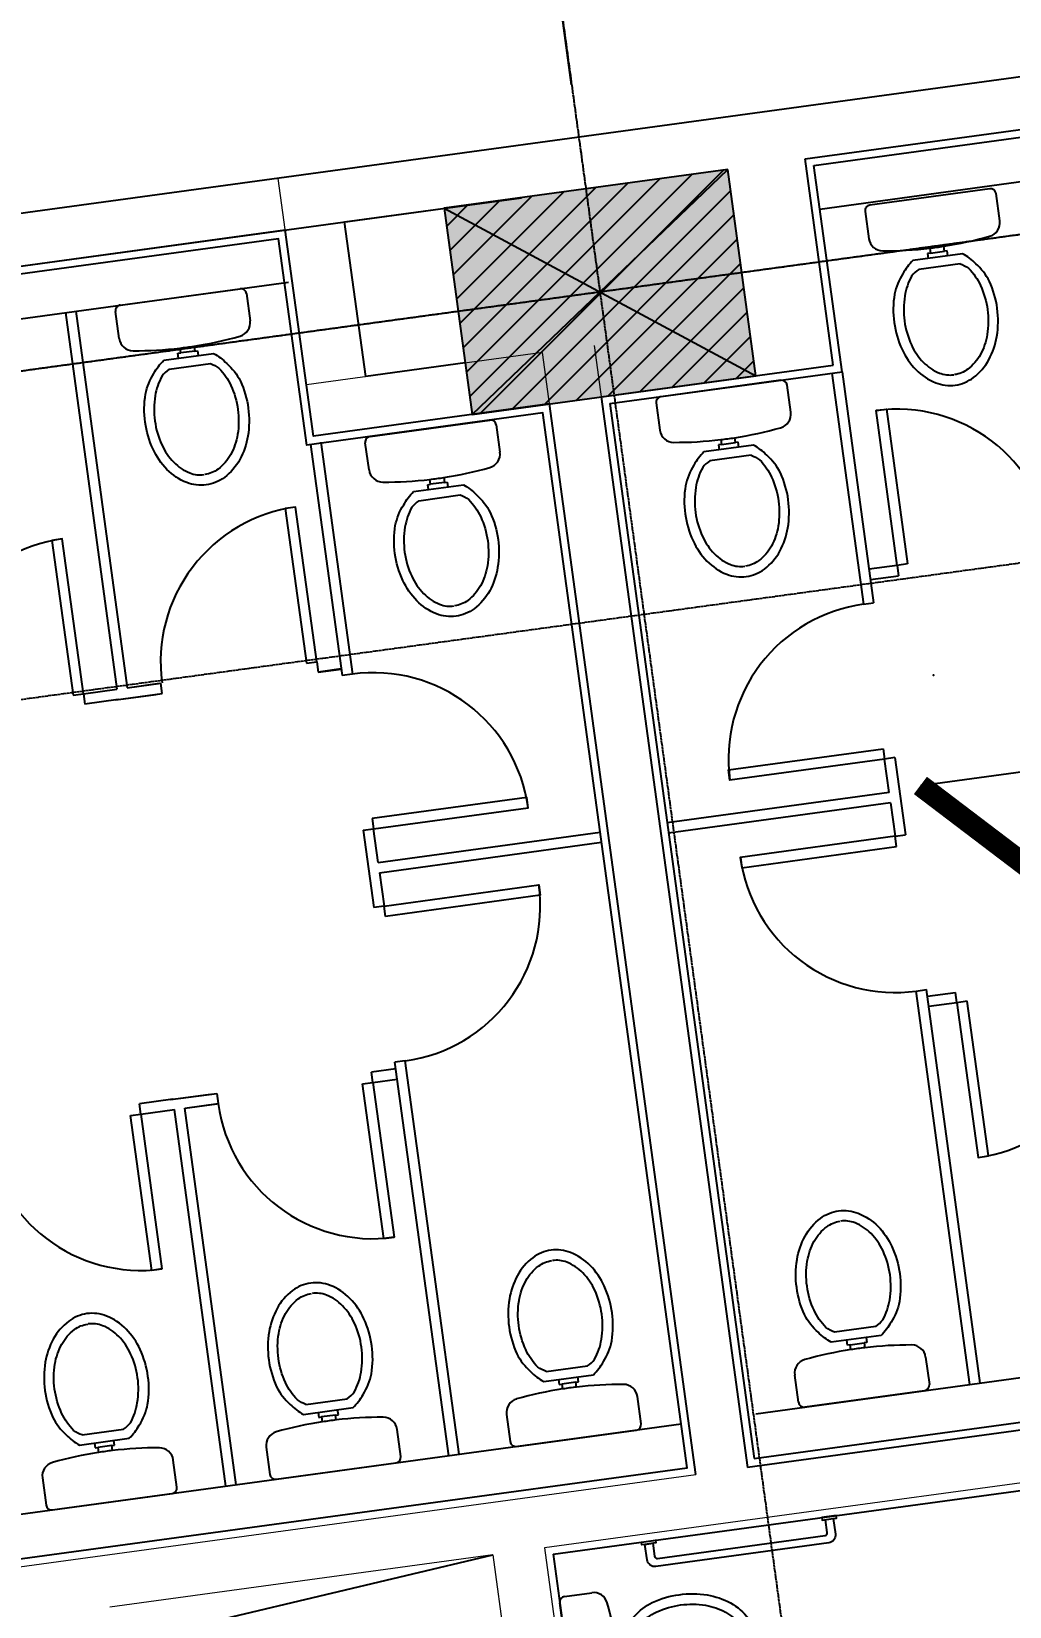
# Model space of a CAD drawing. Header units: millimetres. Extents: x -174040 to 151923, y -227569 to 142020.
# Drawn here: x -86183 to -82425, y 124045 to 130095 of the extents above; entities that cross this region are included whole.
import ezdxf
from ezdxf.enums import TextEntityAlignment as Align

# ---------------------------------------------------------------- set-up
doc = ezdxf.new("R2010")
doc.units = ezdxf.units.MM
doc.header["$LTSCALE"] = 5
doc.linetypes.add('E-RG-1F$0$$0$DOTE', pattern=[2.42, 2, -0.2, 0.02, -0.2])
for name, color, linetype in [('A—墙体', 7, 'Continuous'), ('A—设备管丼、主管符号', 50, 'Continuous'), ('A—轴线、尺寸', 1, 'Continuous'), ('A—门窗', 135, 'Continuous'), ('E-COLS-F3$0$0S-COLS-HATCH', 8, 'Continuous'), ('E-COLS-F3$0$0S-COLS-HATCH-I', 8, 'Continuous'), ('E-COLS-F3$0$0S-COLS-LINE', 4, 'Continuous'), ('I—平面—卫生间隔断（不到顶）', 48, 'Continuous'), ('I—平面—标高', 40, 'Continuous'), ('I—平面—洁具2', 44, 'Continuous'), ('I—平面—装饰面层线', 192, 'Continuous'), ('轴线100', 1, 'Continuous')]:
    doc.layers.add(name, color=color, linetype=linetype)
doc.layers.add('E2-RW-12345F$0$A-WALL', color=7, linetype='Continuous', lineweight=5)
doc.layers.add('XRE0$0$A-WALL', color=7, linetype='Continuous', lineweight=5)
doc.styles.add('ARIAL', font='arial.ttf')
doc.styles.add('E-RT-1F$0$XD2008', font='xd-hzs.shx', dxfattribs={"width": 0.7, "bigfont": 'xd-hztxt.shx'})
doc.styles.add('幼圆', font='SIMYOU.TTF', dxfattribs={"width": 0.7})
doc.dimstyles.new('200', dxfattribs={"dimscale": 200, "dimtxt": 2.5, "dimasz": 2, "dimexe": 1, "dimexo": 1, "dimgap": 0.8, "dimtad": 1, "dimdec": 0, "dimdsep": 46, "dimtxsty": 'ARIAL', "dimblk1": 'ARCHTICK', "dimblk2": 'ARCHTICK', "dimsah": 1, "dimcen": -0.9, "dimdle": 1, "dimclrd": 256, "dimclre": 256, "dimclrt": 40, "dimaunit": 1, "dimadec": 0, "dimazin": 0, "dimtfac": 0.35, "dimtdec": 0, "dimtix": 1, "dimtmove": 2, "dimatfit": 3, "dimldrblk": 'ARCHTICK', "dimfxl": 0, "dimtvp": 0.8, "dimtolj": 1, "dimtzin": 0, "dimarcsym": 0})
doc.dimstyles.new('副本 100', dxfattribs={"dimscale": 100, "dimtxt": 2.5, "dimasz": 2, "dimexe": 1, "dimexo": 1, "dimgap": 0.8, "dimtad": 1, "dimdec": 0, "dimdsep": 46, "dimtxsty": 'ARIAL', "dimblk1": 'ARCHTICK', "dimblk2": 'ARCHTICK', "dimsah": 1, "dimcen": -0.9, "dimdle": 1, "dimclrd": 256, "dimclre": 256, "dimclrt": 40, "dimaunit": 1, "dimadec": 0, "dimazin": 0, "dimtfac": 0.35, "dimtdec": 0, "dimtix": 1, "dimtmove": 2, "dimatfit": 3, "dimldrblk": 'ARCHTICK', "dimfxl": 0, "dimtvp": 0.8, "dimtolj": 1, "dimtzin": 0, "dimarcsym": 0})

# ---------------------------------------------------------------- blocks, each defined once
blk = doc.blocks.new('_ArchTick')
at = {"color": 0, "linetype": 'ByBlock', "const_width": 0.15}
blk.add_lwpolyline([(-0.5, -0.5), (0.5, 0.5)], dxfattribs=at)
blk = doc.blocks.new('*D214')
at = {"layer": 'A—轴线、尺寸', "linetype": 'ByBlock', "lineweight": -2}
for p, q in [((-70561.5, 134160.8), (-71063.2, 137831.3)), ((-164368.2, 124875.9), (-70837.9, 137660.2)), ((-163358.2, 118963.3), (-164197.2, 125101.1))]:
    blk.add_line(p, q, dxfattribs=at)
at = {"layer": 'Defpoints', "color": 0, "linetype": 'ByBlock'}
for p in [(-71036.1, 137633.2), (-70534.4, 133962.6), (-163331.1, 118765.2)]:
    blk.add_point(p, dxfattribs=at)
at = {"layer": 'A—轴线、尺寸', "linetype": 'ByBlock', "lineweight": -2, "xscale": 400, "yscale": 400, "zscale": 400}
for p, rotation in [((-71036.1, 137633.2), 7.783339573380966), ((-164170.1, 124903), 187.783339573381)]:
    blk.add_blockref('_ArchTick', p, dxfattribs=dict(at, rotation=rotation))
at = {"layer": 'A—轴线、尺寸', "color": 40, "linetype": 'ByBlock', "insert": (-117659.3, 131679.5), "char_height": 500, "attachment_point": 5, "rotation": 7.78334, "style": 'ARIAL'}
blk.add_mtext('\\A1;94000', dxfattribs=at)
blk = doc.blocks.new('*D227')
at = {"layer": 'A—轴线、尺寸', "linetype": 'ByBlock', "lineweight": -2}
for p, q in [((-84121.6, 129990.3), (-84798.8, 134944.5)), ((-91905.3, 133771.3), (-84573.5, 134773.5)), ((-91057.1, 129042.3), (-91734.3, 133996.5))]:
    blk.add_line(p, q, dxfattribs=at)
at = {"layer": 'Defpoints', "color": 0, "linetype": 'ByBlock'}
for p in [(-84771.7, 134746.4), (-84094.5, 129792.1), (-91030, 128844.1)]:
    blk.add_point(p, dxfattribs=at)
at = {"layer": 'A—轴线、尺寸', "linetype": 'ByBlock', "lineweight": -2, "xscale": 400, "yscale": 400, "zscale": 400}
for p, rotation in [((-84771.7, 134746.4), 7.783339573380966), ((-91707.2, 133798.4), 187.783339573381)]:
    blk.add_blockref('_ArchTick', p, dxfattribs=dict(at, rotation=rotation))
at = {"layer": 'A—轴线、尺寸', "color": 40, "linetype": 'ByBlock', "insert": (-88295.7, 134683.8), "char_height": 500, "attachment_point": 5, "rotation": 7.78334, "style": 'ARIAL'}
blk.add_mtext('\\A1;7000', dxfattribs=at)
blk = doc.blocks.new('*D228')
at = {"layer": 'A—轴线、尺寸', "linetype": 'ByBlock', "lineweight": -2}
for p, q in [((-77186.1, 130938.2), (-77863.3, 135892.5)), ((-84969.8, 134719.3), (-77638, 135721.5)), ((-84121.6, 129990.3), (-84798.8, 134944.5))]:
    blk.add_line(p, q, dxfattribs=at)
at = {"layer": 'Defpoints', "color": 0, "linetype": 'ByBlock'}
for p in [(-77836.2, 135694.4), (-77159, 130740.1), (-84094.5, 129792.1)]:
    blk.add_point(p, dxfattribs=at)
at = {"layer": 'A—轴线、尺寸', "linetype": 'ByBlock', "lineweight": -2, "xscale": 400, "yscale": 400, "zscale": 400}
for p, rotation in [((-77836.2, 135694.4), 7.783339573380966), ((-84771.7, 134746.4), 187.783339573381)]:
    blk.add_blockref('_ArchTick', p, dxfattribs=dict(at, rotation=rotation))
at = {"layer": 'A—轴线、尺寸', "color": 40, "linetype": 'ByBlock', "insert": (-81360.2, 135631.8), "char_height": 500, "attachment_point": 5, "rotation": 7.78334, "style": 'ARIAL'}
blk.add_mtext('\\A1;7000', dxfattribs=at)
blk = doc.blocks.new('XRE3')
at = {"layer": 'E-COLS-F3$0$0S-COLS-HATCH'}
blk.add_hatch(color=18, dxfattribs=at).paths.add_polyline_path([(11760270.4, -6079653.6), (11759180.5, -6079802.6), (11759288.8, -6080595.2), (11760378.7, -6080446.3)])
at = {"layer": 'E-COLS-F3$0$0S-COLS-HATCH-I'}
h = blk.add_hatch(dxfattribs=at)
h.set_pattern_fill('ANSI31', color=256, scale=600, style=0)
h.set_pattern_definition([(45, (0, 0), (-53.0330086, 53.0330086), [])])
h.paths.add_polyline_path([(11760270.4, -6079653.6), (11759180.5, -6079802.6), (11759288.8, -6080595.2), (11760378.7, -6080446.3)])
at = {"layer": 'Defpoints'}
for p, q in [((11759288.8, -6080595.2), (11760270.4, -6079653.6)), ((11759180.5, -6079802.6), (11760378.7, -6080446.3))]:
    blk.add_line(p, q, dxfattribs=at)
at = {"layer": 'E-COLS-F3$0$0S-COLS-LINE', "color": 255}
blk.add_lwpolyline([(11760270.4, -6079653.6), (11759180.5, -6079802.6), (11759288.8, -6080595.2), (11760378.7, -6080446.3)], close=True, dxfattribs=at)
blk = doc.blocks.new('E-RT-1F$0$ECADI-TAG-HGHT（国标）')
at = {"color": 1}
blk.add_line((-2.121, 2.121), (11.768, 2.121), dxfattribs=at)
at = {"color": 1, "const_width": 0.5}
blk.add_lwpolyline([(-2.121, 2.121), (0, 0), (2.121, 2.121)], dxfattribs=at)
at = {"color": 1}
blk.add_point((-1.481, 4.6), dxfattribs=at)
at = {"style": 'E-RT-1F$0$XD2008', "width": 0.7}
blk.add_attdef('FL', text='', height=3, dxfattribs=at).set_placement((-2.689, 2.967), align=Align.RIGHT)
for tag, p in [('F.F.L.', (2.284, 2.967)), ('T.O.S.', (2.284, -1.104))]:
    blk.add_attdef(tag, p, '', height=3, dxfattribs=at)
blk = doc.blocks.new('matong')
at = {"layer": 'I—平面—洁具2'}
for p, q in [((-0.43, 0), (0.43, 0)), ((-0.47, -0.235), (-0.47, -0.04)), ((0.47, -0.04), (0.47, -0.235)), ((-0.176, -0.431), (0.181, -0.431)), ((-0.07, -0.396), (-0.05, -0.396)), ((-0.07, -0.431), (-0.07, -0.396)), ((-0.05, -0.396), (-0.05, -0.361)), ((0.05, -0.396), (-0.05, -0.396)), ((0.05, -0.361), (0.05, -0.396)), ((0.05, -0.396), (0.07, -0.396)), ((0.07, -0.396), (0.07, -0.431)), ((-0.148, -0.5), (0.148, -0.5))]:
    blk.add_line(p, q, dxfattribs=at)
for points in [[(0.002, -1.35, -0.128381), (-0.133, -1.315, -0.106268), (-0.259, -1.203, -0.085065), (-0.338, -1.047, -0.074422), (-0.368, -0.849, -0.074422), (-0.338, -0.652, -0.093985), (-0.259, -0.514, -0.073872), (-0.176, -0.431, -0.130921)], [(0.181, -0.431, -0.073872), (0.264, -0.514, -0.093985), (0.343, -0.652, -0.074422), (0.372, -0.849, -0.074422), (0.343, -1.047, -0.085065), (0.264, -1.203, -0.106268), (0.138, -1.315, -0.128381), (0.002, -1.35, -0.130921)], [(-0.148, -0.5, 0.073654), (-0.204, -0.54, 0.085065), (-0.272, -0.674, 0.074422), (-0.298, -0.849, 0.074422), (-0.272, -1.025, 0.085065), (-0.204, -1.159, 0.106268), (-0.101, -1.25, 0.128381), (-0.002, -1.276, 0.131396)], [(0.148, -0.5, -0.073654), (0.204, -0.54, -0.085065), (0.272, -0.674, -0.074422), (0.298, -0.849, -0.074422), (0.272, -1.025, -0.085065), (0.204, -1.159, -0.106268), (0.101, -1.25, -0.128381), (0.002, -1.276, -0.131396)]]:
    blk.add_lwpolyline(points, format="xyb", dxfattribs=at)
for centre, radius, start, end in [((-0.43, -0.04), 0.04, 90, 180), ((0.43, -0.04), 0.04, 0, 90), ((-0.37, -0.235), 0.1, 180, 262.0681), ((0, 2.42), 2.781, 262.0681, 268.9699), ((0, 2.42), 2.781, 271.0301, 277.9319), ((0.37, -0.235), 0.1, 277.9319, 0), ((0, 2.42), 2.781, 268.9699, 271.0301)]:
    blk.add_arc(centre, radius, start, end, dxfattribs=at)
blk = doc.blocks.new('*D497')
at = {"layer": 'Defpoints', "color": 0, "linetype": 'ByBlock'}
for p in [(-205288.9, 135266.5), (-204611.8, 130312.3), (-211547.3, 129364.3)]:
    blk.add_point(p, dxfattribs=at)
at = {"layer": '轴线100', "linetype": 'ByBlock', "lineweight": -2}
for p, q in [((-204625.3, 130411.3), (-205302.5, 135365.6)), ((-212323.5, 134305), (-205189.9, 135280.1)), ((-211560.8, 129463.4), (-212238, 134417.6))]:
    blk.add_line(p, q, dxfattribs=at)
at = {"layer": '轴线100', "linetype": 'ByBlock', "lineweight": -2, "xscale": 200, "yscale": 200, "zscale": 200}
for p, rotation in [((-205288.9, 135266.5), 7.783339565832659), ((-212224.5, 134318.6), 187.7833395658326)]:
    blk.add_blockref('_ArchTick', p, dxfattribs=dict(at, rotation=rotation))
at = {"layer": '轴线100', "color": 40, "linetype": 'ByBlock', "insert": (-208788.3, 135023.6), "char_height": 300, "attachment_point": 5, "rotation": 7.78334, "style": 'ARIAL'}
blk.add_mtext('\\A1;7000', dxfattribs=at)
blk = doc.blocks.new('*D498')
at = {"layer": 'Defpoints', "color": 0, "linetype": 'ByBlock'}
for p in [(-198353.4, 136214.5), (-197676.3, 131260.3), (-204611.8, 130312.3)]:
    blk.add_point(p, dxfattribs=at)
at = {"layer": '轴线100', "linetype": 'ByBlock', "lineweight": -2}
for p, q in [((-197689.8, 131359.3), (-198367, 136313.6)), ((-205388, 135253), (-198254.4, 136228.1)), ((-204625.3, 130411.3), (-205302.5, 135365.6))]:
    blk.add_line(p, q, dxfattribs=at)
at = {"layer": '轴线100', "linetype": 'ByBlock', "lineweight": -2, "xscale": 200, "yscale": 200, "zscale": 200}
for p, rotation in [((-198353.4, 136214.5), 7.783339565832659), ((-205288.9, 135266.5), 187.7833395658326)]:
    blk.add_blockref('_ArchTick', p, dxfattribs=dict(at, rotation=rotation))
at = {"layer": '轴线100', "color": 40, "linetype": 'ByBlock', "insert": (-201852.8, 135971.6), "char_height": 300, "attachment_point": 5, "rotation": 7.78334, "style": 'ARIAL'}
blk.add_mtext('\\A1;7000', dxfattribs=at)
blk = doc.blocks.new('A$C1C9D1350')
at = {"layer": '轴线100', "linetype": 'E-RG-1F$0$$0$DOTE'}
for p, q in [((-205600, 137541.5), (-201106.9, 104670.4)), ((-187649.8, 131919.8), (-292566.8, 117579.1)), ((-187480.5, 130681.3), (-255719.5, 121354))]:
    blk.add_line(p, q, dxfattribs=at)
at = {"layer": '轴线100', "linetype": 'ByBlock'}
for base, p1, p2, picture, middle in [((-198353.4, 136214.5), (-204611.8, 130312.3), (-197676.3, 131260.3), '*D498', (-201852.8, 135971.6)), ((-205288.9, 135266.5), (-211547.3, 129364.3), (-204611.8, 130312.3), '*D497', (-208788.3, 135023.6))]:
    dim = blk.add_linear_dim(base=base, p1=p1, p2=p2, angle=7.78334, dimstyle='副本 100', override={"dimtxt": 3}, dxfattribs=at)
    dim.commit()
    dim.dimension.update_dxf_attribs({"geometry": picture, "text_midpoint": middle})

msp = doc.modelspace()

# ---------------------------------------------------------------- linework, layer by layer
msp.add_line((-83300.6, 128786), (-83102.4, 128813.1))
msp.add_line((-83300.6, 128786), (-83102.4, 128813.1))
at = {"layer": 'A—墙体'}
for p, q in [((-81949.8, 129979.9), (-89231.3, 128984.5)), ((-81999.4, 129973.1), (-89231.3, 128984.5)), ((-81999.4, 129973.1), (-89231.3, 128984.5)), ((-83210.8, 129605.6), (-81972.3, 129774.9)), ((-83210.8, 129605.6), (-81972.3, 129774.9)), ((-83102.4, 128813.1), (-83210.8, 129605.6)), ((-83102.4, 128813.1), (-83210.8, 129605.6)), ((-89204.2, 128786.4), (-84498.8, 129429.6)), ((-84980.2, 129363.8), (-84300.6, 129456.6)), ((-84980.2, 129363.8), (-84300.6, 129456.6)), ((-84300.6, 129456.6), (-84300.7, 129456.7)), ((-84300.6, 129456.6), (-84300.7, 129456.7)), ((-87853.5, 128971), (-85208.1, 129332.6)), ((-87853.5, 128971), (-85208.1, 129332.6)), ((-83994.6, 128691.1), (-83300.6, 128786)), ((-83994.6, 128691.1), (-83300.6, 128786)), ((-83994.6, 128691.1), (-83432.5, 124578.9)), ((-83994.6, 128691.1), (-83432.5, 124578.9)), ((-83432.6, 124579.4), (-79880.1, 125064.9)), ((-83432.6, 124579.4), (-79880.1, 125064.9))]:
    msp.add_line(p, q, dxfattribs=at)
for points in [[(-84516.6, 128821.6), (-84898.9, 128769.4), (-84980.2, 129363.8)], [(-84516.6, 128821.6), (-84898.9, 128769.4), (-84980.2, 129363.8)], [(-83630.6, 124551.8), (-84192.7, 128664.1), (-85099.7, 128540.1), (-85208.1, 129332.6)], [(-83630.6, 124551.8), (-84192.7, 128664.1), (-85099.7, 128540.1), (-85208.1, 129332.6)]]:
    msp.add_lwpolyline(points, dxfattribs=at)
at = {"layer": 'A—设备管丼、主管符号'}
msp.add_line((-85747.7, 123926.2, 0), (-84410.7, 124243.7, 0), dxfattribs=at)
at = {"layer": 'A—轴线、尺寸', "linetype": 'E-RG-1F$0$$0$DOTE'}
for p, q in [((-85082.6, 137021.4), (-83999.1, 129094.3)), ((-55727.7, 132958.6), (-129079.9, 122932.3))]:
    msp.add_line(p, q, dxfattribs=at)
at = {"layer": 'E2-RW-12345F$0$A-WALL', "lineweight": 13}
for p, q in [((-81999.4, 129973.1), (-89231.3, 128984.5)), ((-83210.8, 129605.6), (-81972.3, 129774.9)), ((-83102.4, 128813.1), (-83210.8, 129605.6)), ((-84980.2, 129363.8), (-84597.9, 129416, 0)), ((-84300.6, 129456.6), (-84300.7, 129456.7)), ((-87853.5, 128971), (-85208.1, 129332.6)), ((-84021.6, 128889.1, 0), (-83459.5, 124776.9, 0)), ((-83994.6, 128691.1), (-83102.4, 128813.1)), ((-83994.6, 128691.1), (-83432.5, 124578.9)), ((-83432.6, 124579.4), (-79880.1, 125064.9)), ((-84212.5, 124270.9, 0), (-81834.6, 124595.9, 0)), ((-87183.1, 124066.7), (-83630.7, 124552.3)), ((-84410.7, 124243.7, 0), (-84302.3, 123451, 0)), ((-84212.4, 124270.4, 0), (-83921.3, 122140.7, 0))]:
    msp.add_line(p, q, dxfattribs=at)
at = {"layer": 'E2-RW-12345F$0$A-WALL'}
msp.add_line((-84410.7, 124243.7, 0), (-85882.4, 124042.5, 0), dxfattribs=at)
at = {"layer": 'E2-RW-12345F$0$A-WALL', "lineweight": 13, "elevation": 0}
msp.add_lwpolyline([(-83657.7, 124749.8), (-84219.8, 128862.1), (-85126.8, 128738.1), (-85235.1, 129530.6)], dxfattribs=at)
at = {"layer": 'E2-RW-12345F$0$A-WALL', "lineweight": 13}
for points in [[(-84516.6, 128821.6), (-84898.9, 128769.4), (-84980.2, 129363.8)], [(-83630.6, 124551.8), (-84192.7, 128664.1), (-85099.7, 128540.1), (-85208.1, 129332.6)]]:
    msp.add_lwpolyline(points, dxfattribs=at)
at = {"layer": 'I—平面—卫生间隔断（不到顶）', "ltscale": 3}
for p, q in [((-80553.6, 129766.9, 0), (-83154, 129411.5)), ((-87796.6, 128776.9, 0), (-85196.4, 129132.3, 0)), ((-86052.8, 129015.3, 0), (-85855.1, 127568.7, 0)), ((-86013.2, 129020.7, 0), (-85815.5, 127574.1, 0)), ((-83108.3, 128782, 0), (-82987, 127894.7, 0)), ((-83068.6, 128787.4, 0), (-82947.4, 127900.1, 0)), ((-85111.1, 128508.2, 0), (-84989.8, 127621, 0)), ((-85111.1, 128508.2, 0), (-84989.8, 127621, 0)), ((-85072, 128517.5, 0), (-84950.1, 127626.4, 0)), ((-82857.1, 128044.2), (-82965.1, 128029.4)), ((-82857.1, 128044.2), (-82965.1, 128029.4)), ((-82857.1, 128044.2), (-82851.6, 128004.5)), ((-82959.6, 127989.8), (-82851.6, 128004.5)), ((-82959.6, 127989.8), (-82851.6, 128004.5)), ((-82987, 127894.7, 0), (-82947.4, 127900.1, 0)), ((-85087.2, 127673.7, 0), (-85081.8, 127634, 0)), ((-85087.2, 127673.7, 0), (-85081.8, 127634, 0)), ((-84993.2, 127646.1, 0), (-85081.8, 127634, 0)), ((-85081.8, 127633.7, 0), (-84993.2, 127645.8, 0)), ((-85081.8, 127633.7, 0), (-84993.2, 127645.8, 0)), ((-84950.2, 127626.4, 0), (-84989.8, 127621, 0)), ((-85983.9, 127551.1, 0), (-85855.1, 127568.7, 0)), ((-85983.9, 127551.1, 0), (-85855.1, 127568.7, 0)), ((-85983.9, 127551.1, 0), (-85978.5, 127511.5, 0)), ((-85859.6, 127527.7, 0), (-85681.2, 127552.1, 0)), ((-85859.6, 127527.7, 0), (-85681.2, 127552.1, 0)), ((-85829.9, 127531.8, 0), (-85706, 127548.7, 0)), ((-85815.5, 127574.1, 0), (-85686.7, 127591.7, 0)), ((-85815.5, 127574.1, 0), (-85686.7, 127591.7, 0)), ((-85815.5, 127574.1, 0), (-85691.6, 127591.1, 0)), ((-85810, 127534.5, 0), (-85681.2, 127552.1, 0)), ((-85810, 127534.5, 0), (-85681.2, 127552.1, 0)), ((-85681.2, 127552.1, 0), (-85686.7, 127591.7, 0)), ((-85849.7, 127529.1, 0), (-85978.5, 127511.5, 0)), ((-85849.7, 127529.1, 0), (-85978.5, 127511.5, 0)), ((-82866.1, 127305.6, 0), (-82905.8, 127300.2, 0)), ((-82888.2, 127171.7, 0), (-82905.8, 127300.2, 0)), ((-82866.1, 127305.6, 0), (-82825.6, 127008.9, 0)), ((-82888.2, 127171.7, 0), (-83740.7, 127055.1, 0)), ((-82882.8, 127132, 0), (-83735.3, 127015.5, 0)), ((-82882.8, 127132, 0), (-82865.2, 127003.5, 0)), ((-84908.5, 127026.5, 0), (-84868.9, 127031.9, 0)), ((-84908.5, 127026.5, 0), (-84868, 126729.7, 0)), ((-84851.3, 126903.3, 0), (-84868.9, 127031.9, 0)), ((-84851.3, 126903.3, 0), (-83998.3, 127019.9, 0)), ((-84845.9, 126863.7, 0), (-83992.9, 126980.3, 0)), ((-84845.9, 126863.7, 0), (-84828.3, 126735.2, 0)), ((-82784, 126409, 0), (-82744.3, 126414.4, 0)), ((-82577.4, 124897.6, 0), (-82784, 126409, 0)), ((-82537.7, 124903.1, 0), (-82744.3, 126414.4, 0)), ((-82537.7, 124903.1, 0), (-82744.3, 126414.4, 0)), ((-82740.9, 126389.2, 0), (-82632.9, 126404, 0)), ((-82740.9, 126389.2, 0), (-82632.9, 126404, 0)), ((-82627.5, 126364.4, 0), (-82632.9, 126404, 0)), ((-82627.5, 126364.3, 0), (-82735.5, 126349.6, 0)), ((-82627.5, 126364.3, 0), (-82735.5, 126349.6, 0)), ((-84783.3, 126110.1, 0), (-84876.8, 126097.3, 0)), ((-84783.3, 126110.1, 0), (-84876.8, 126097.3, 0)), ((-84871.4, 126057.7, 0), (-84876.8, 126097.3, 0)), ((-84871.4, 126057.7, 0), (-84876.8, 126097.3, 0)), ((-84747.1, 126140.7, 0), (-84786.7, 126135.3, 0)), ((-84580.2, 124623.9, 0), (-84786.7, 126135.3, 0)), ((-84580.2, 124623.9, 0), (-84786.7, 126135.3, 0)), ((-84540.5, 124629.3, 0), (-84747.1, 126140.7, 0)), ((-84871.4, 126057.7, 0), (-84777.9, 126070.5, 0)), ((-84871.4, 126057.7, 0), (-84777.9, 126070.5, 0)), ((-85639.7, 125993, 0), (-85768.5, 125975.4, 0)), ((-85639.7, 125993, 0), (-85768.5, 125975.4, 0)), ((-85763.1, 125935.8, 0), (-85768.5, 125975.4, 0)), ((-85649.7, 125991.7, 0), (-85471.3, 126016, 0)), ((-85649.7, 125991.7, 0), (-85471.3, 126016, 0)), ((-85619.9, 125995.7, 0), (-85496.1, 126012.7, 0)), ((-85600.1, 125998.4, 0), (-85471.3, 126016, 0)), ((-85600.1, 125998.4, 0), (-85471.3, 126016, 0)), ((-85594.7, 125958.8, 0), (-85465.9, 125976.4, 0)), ((-85594.7, 125958.8, 0), (-85465.9, 125976.4, 0)), ((-85594.7, 125958.8, 0), (-85470.8, 125975.7, 0)), ((-85471.3, 126016, 0), (-85465.9, 125976.4, 0)), ((-85763.1, 125935.8, 0), (-85634.3, 125953.4, 0)), ((-85763.1, 125935.8, 0), (-85634.3, 125953.4, 0)), ((-85436.6, 124506.8, 0), (-85634.3, 125953.4, 0)), ((-85397, 124512.3, 0), (-85594.7, 125958.8, 0)), ((-83400.2, 124785.3), (-79936.9, 125258.6)), ((-87180.4, 124268.5, 0), (-83687.5, 124745.9, 0))]:
    msp.add_line(p, q, dxfattribs=at)
msp.add_lwpolyline([(-82817.4, 128049.6), (-82857.1, 128044.2), (-82938.3, 128638.7), (-82898.7, 128644.1)], close=True, dxfattribs=at)
at = {"layer": 'I—平面—卫生间隔断（不到顶）', "ltscale": 3, "elevation": 0}
for points in [[(-85126.9, 127668.2), (-85087.2, 127673.7), (-85168.5, 128268.1), (-85208.1, 128262.7)], [(-86023.5, 127545.7), (-85983.9, 127551.1), (-86065.2, 128145.6), (-86104.8, 128140.2)], [(-82911.2, 127339.9), (-82905.8, 127300.2), (-83500.2, 127219), (-83505.6, 127258.6)], [(-84874.3, 127071.5), (-84868.9, 127031.9), (-84274.4, 127113.2), (-84279.8, 127152.8)], [(-82859.8, 126963.9), (-82865.2, 127003.5), (-83459.7, 126922.2), (-83454.3, 126882.6)], [(-84822.9, 126695.5), (-84828.3, 126735.2), (-84233.9, 126816.4), (-84228.4, 126776.8)], [(-82587.8, 126369.7), (-82627.5, 126364.3), (-82546.2, 125769.9), (-82506.6, 125775.3)], [(-84911, 126052.3), (-84871.4, 126057.7), (-84790.1, 125463.2), (-84829.8, 125457.8)], [(-85802.8, 125930.4), (-85763.1, 125935.8), (-85681.9, 125341.3), (-85721.5, 125335.9)]]:
    msp.add_lwpolyline(points, close=True, dxfattribs=at)
for points in [[(-82865.2, 127003.5), (-82825.6, 127008.9)], [(-84828.3, 126735.2), (-84868, 126729.7)]]:
    msp.add_lwpolyline(points, dxfattribs=at)
at = {"layer": 'I—平面—卫生间隔断（不到顶）', "ltscale": 3}
for centre, start, end in [((-82857.1, 128044.2), 7.78284, 97.78284), ((-85087.2, 127673.7, 0), 97.78295, 187.78295), ((-85983.9, 127551.1, 0), 97.78295, 187.78295), ((-82905.1, 127300.3, 0), 97.78335, 187.78335), ((-84869.6, 127031.8, 0), 7.78295, 97.78295), ((-82865.2, 127003.5, 0), 187.78336, 277.78336), ((-84828.3, 126735.2, 0), 277.78295, 7.78295), ((-82627.5, 126364.3, 0), 277.78347, 7.78347), ((-84871.4, 126057.7, 0), 187.78335, 277.78335), ((-85763.1, 125935.8, 0), 187.78335, 277.78335)]:
    msp.add_arc(centre, 600, start, end, dxfattribs=at)
at = {"layer": 'I—平面—洁具2'}
for p, q in [((-82501.5, 129490.6, 0), (-82961.6, 129427.8, 0)), ((-82462.8, 129367.7, 0), (-82477.1, 129472.2, 0)), ((-82980.1, 129403.4, 0), (-82965.8, 129298.9, 0)), ((-82605.7, 129241.5, 0), (-82796.8, 129215.4, 0)), ((-82729.3, 129243.8, 0), (-82740, 129242.4, 0)), ((-82740, 129242.4, 0), (-82737.5, 129223.5, 0)), ((-82731.9, 129262.6, 0), (-82729.3, 129243.8, 0)), ((-82729.3, 129243.8, 0), (-82675.8, 129251.1, 0)), ((-82675.8, 129251.1, 0), (-82678.4, 129270, 0)), ((-82665.1, 129252.6, 0), (-82675.8, 129251.1, 0)), ((-82662.5, 129233.7, 0), (-82665.1, 129252.6, 0)), ((-82615.6, 129202.7, 0), (-82774.4, 129181, 0)), ((-85842, 129044.1, 0), (-85381.9, 129107, 0)), ((-85357.5, 129088.5, 0), (-85343.2, 128984, 0)), ((-85846.2, 128915.2, 0), (-85860.5, 129019.8, 0)), ((-85609.7, 128860.1, 0), (-85612.3, 128879, 0)), ((-85558.8, 128886.3, 0), (-85556.2, 128867.5, 0)), ((-85674.7, 128832, 0), (-85483.6, 128858.2, 0)), ((-85654.8, 128797.3, 0), (-85496, 128819, 0)), ((-85620.4, 128858.7, 0), (-85609.7, 128860.1, 0)), ((-85617.9, 128839.8, 0), (-85620.4, 128858.7, 0)), ((-85556.2, 128867.5, 0), (-85609.7, 128860.1, 0)), ((-85556.2, 128867.5, 0), (-85545.5, 128868.9, 0)), ((-85545.5, 128868.9, 0), (-85542.9, 128850.1, 0)), ((-83304.5, 128755.1, 0), (-83764.6, 128692.2, 0)), ((-83265.9, 128632.1, 0), (-83280.1, 128736.6, 0)), ((-83783.1, 128667.9, 0), (-83768.8, 128563.4, 0)), ((-84882.1, 128539.5, 0), (-84422, 128602.4, 0)), ((-84397.7, 128583.9, 0), (-84383.4, 128479.4, 0)), ((-84886.3, 128410.7, 0), (-84900.6, 128515.2, 0)), ((-83532.3, 128508.3, 0), (-83543, 128506.8, 0)), ((-83534.9, 128527.1, 0), (-83532.3, 128508.3, 0)), ((-83532.3, 128508.3, 0), (-83478.8, 128515.6, 0)), ((-83478.8, 128515.6, 0), (-83481.4, 128534.4, 0)), ((-83468.1, 128517.1, 0), (-83478.8, 128515.6, 0)), ((-83465.6, 128498.2, 0), (-83468.1, 128517.1, 0)), ((-83408.7, 128506, 0), (-83599.8, 128479.9, 0)), ((-83418.6, 128467.2, 0), (-83577.4, 128445.5, 0)), ((-83543, 128506.8, 0), (-83540.5, 128488, 0)), ((-84714.9, 128327.5, 0), (-84523.8, 128353.6, 0)), ((-84660.6, 128354.1, 0), (-84649.9, 128355.6, 0)), ((-84658, 128335.3, 0), (-84660.6, 128354.1, 0)), ((-84649.9, 128355.6, 0), (-84652.4, 128374.4, 0)), ((-84596.4, 128362.9, 0), (-84649.9, 128355.6, 0)), ((-84598.9, 128381.7, 0), (-84596.4, 128362.9, 0)), ((-84596.4, 128362.9, 0), (-84585.7, 128364.4, 0)), ((-84585.7, 128364.4, 0), (-84583.1, 128345.5, 0)), ((-84694.9, 128292.7, 0), (-84536.1, 128314.5, 0)), ((-82939, 125120.6, 0), (-83097.8, 125098.9, 0)), ((-82919.1, 125085.8, 0), (-83110.2, 125059.7, 0)), ((-83048.3, 125048.9, 0), (-83050.9, 125067.8, 0)), ((-82973.4, 125059.2, 0), (-82984.1, 125057.7, 0)), ((-82976, 125078.1, 0), (-82973.4, 125059.2, 0)), ((-83037.6, 125050.4, 0), (-83048.3, 125048.9, 0)), ((-83037.6, 125050.4, 0), (-82984.1, 125057.7, 0)), ((-83035, 125031.6, 0), (-83037.6, 125050.4, 0)), ((-82984.1, 125057.7, 0), (-82981.5, 125038.9, 0)), ((-82747.6, 125002.6, 0), (-82733.3, 124898.1, 0)), ((-84205.4, 124947.5, 0), (-84046.6, 124969.2, 0)), ((-84215.3, 124908.7, 0), (-84024.2, 124934.8, 0)), ((-84158.4, 124916.4, 0), (-84155.8, 124897.6, 0)), ((-84155.8, 124897.6, 0), (-84145.1, 124899, 0)), ((-84091.6, 124906.3, 0), (-84145.1, 124899, 0)), ((-84145.1, 124899, 0), (-84142.6, 124880.2, 0)), ((-84091.6, 124906.3, 0), (-84080.9, 124907.8, 0)), ((-84089.1, 124887.5, 0), (-84091.6, 124906.3, 0)), ((-84080.9, 124907.8, 0), (-84083.5, 124926.7, 0)), ((-83236.3, 124829.4, 0), (-83250.6, 124933.9, 0)), ((-85128.8, 124821.3, 0), (-84970, 124843, 0)), ((-83840.9, 124746.7, 0), (-83855.2, 124851.2, 0)), ((-82751.8, 124873.8, 0), (-83211.9, 124810.9, 0)), ((-85138.7, 124782.5, 0), (-84947.6, 124808.6, 0)), ((-85081.8, 124790.2, 0), (-85079.2, 124771.4, 0)), ((-85079.2, 124771.4, 0), (-85068.5, 124772.8, 0)), ((-85015, 124780.1, 0), (-85068.5, 124772.8, 0)), ((-85068.5, 124772.8, 0), (-85066, 124754, 0)), ((-85015, 124780.1, 0), (-85004.3, 124781.6, 0)), ((-85012.5, 124761.3, 0), (-85015, 124780.1, 0)), ((-85004.3, 124781.6, 0), (-85006.9, 124800.5, 0)), ((-84358.1, 124782.5, 0), (-84343.8, 124678, 0)), ((-85988.8, 124703.7), (-85830, 124725.4)), ((-84764.3, 124620.5, 0), (-84778.6, 124725, 0)), ((-84319.5, 124659.5, 0), (-83859.4, 124722.4, 0)), ((-85998.7, 124664.9), (-85807.6, 124691)), ((-85941.8, 124672.7), (-85939.2, 124653.8)), ((-85939.2, 124653.8), (-85928.5, 124655.3)), ((-85875, 124662.6), (-85928.5, 124655.3)), ((-85928.5, 124655.3), (-85926, 124636.4)), ((-85875, 124662.6), (-85864.3, 124664)), ((-85872.5, 124643.8), (-85875, 124662.6)), ((-85864.3, 124664), (-85866.9, 124682.9)), ((-85281.5, 124656.3, 0), (-85267.2, 124551.8, 0)), ((-85624.3, 124503), (-85638.6, 124607.5)), ((-85242.9, 124533.3, 0), (-84782.8, 124596.2, 0)), ((-86141.5, 124538.7), (-86127.2, 124434.2)), ((-86102.9, 124415.8), (-85642.8, 124478.6))]:
    msp.add_line(p, q, dxfattribs=at)
at = {"layer": 'I—平面—洁具2', "elevation": 0}
for points in [[(-82634, 128736.7, 0.128381), (-82564.1, 128765.6, 0.106268), (-82504.8, 128834.3, 0.085065), (-82474, 128923.7, 0.074422), (-82472.6, 129031.6, 0.074422), (-82502.9, 129135.2, 0.093985), (-82555.1, 129203, 0.073872), (-82605.7, 129241.5, 0.130921)], [(-82796.8, 129215.4, 0.073872), (-82835.1, 129164.7, 0.093985), (-82867.3, 129085.4, 0.074422), (-82868.6, 128977.5, 0.074422), (-82838.4, 128874, 0.085065), (-82784.8, 128796.1, 0.106268), (-82709.1, 128745.8, 0.128381), (-82634, 128736.7, 0.130921)], [(-82774.4, 129181, 0.073654), (-82801.4, 129155.6, 0.085065), (-82827.7, 129079, 0.074422), (-82828.9, 128982.9, 0.074422), (-82802, 128890.8, 0.085065), (-82756.1, 128824, 0.106268), (-82694.4, 128783, 0.128381), (-82639.5, 128776.4, 0.131396)], [(-82615.6, 129202.7, -0.073654), (-82582.7, 129185.5, -0.085065), (-82536.8, 129118.7, -0.074422), (-82509.9, 129026.6, -0.074422), (-82511.1, 128930.5, -0.085065), (-82537.4, 128853.9, -0.106268), (-82585.8, 128797.9, -0.128381), (-82637, 128776.8, -0.131396)], [(-85512, 128353.4, -0.128381), (-85587, 128362.4, -0.106268), (-85662.7, 128412.7, -0.085065), (-85716.3, 128490.6, -0.074422), (-85746.6, 128594.2, -0.074422), (-85745.2, 128702.1, -0.093985), (-85713.1, 128781.4, -0.073872), (-85674.7, 128832, -0.130921)], [(-85496, 128819, -0.073654), (-85463.1, 128801.8, -0.085065), (-85417.2, 128735.1, -0.074422), (-85390.3, 128642.9, -0.074422), (-85391.5, 128546.9, -0.085065), (-85417.8, 128470.2, -0.106268), (-85466.2, 128414.2, -0.128381), (-85517.4, 128393.1, -0.131396)], [(-85483.6, 128858.2, -0.073872), (-85433.1, 128819.7, -0.093985), (-85380.8, 128751.9, -0.074422), (-85350.6, 128648.3, -0.074422), (-85351.9, 128540.4, -0.085065), (-85382.7, 128451, -0.106268), (-85442.1, 128382.2, -0.128381), (-85512, 128353.4, -0.130921)], [(-85654.8, 128797.3, 0.073654), (-85681.8, 128771.9, 0.085065), (-85708.1, 128695.3, 0.074422), (-85709.3, 128599.3, 0.074422), (-85682.4, 128507.1, 0.085065), (-85636.5, 128440.3, 0.106268), (-85574.8, 128399.4, 0.128381), (-85519.9, 128392.8, 0.131396)], [(-83599.8, 128479.9, 0.073872), (-83638.2, 128429.2, 0.093985), (-83670.3, 128349.9, 0.074422), (-83671.6, 128242, 0.074422), (-83641.4, 128138.4, 0.085065), (-83587.8, 128060.5, 0.106268), (-83512.1, 128010.2, 0.128381), (-83437, 128001.2, 0.130921)], [(-83418.6, 128467.2, -0.073654), (-83385.8, 128450, -0.085065), (-83339.8, 128383.2, -0.074422), (-83312.9, 128291, -0.074422), (-83314.1, 128195, -0.085065), (-83340.4, 128118.4, -0.106268), (-83388.8, 128062.4, -0.128381), (-83440, 128041.3, -0.131396)], [(-83437, 128001.2, 0.128381), (-83367.2, 128030.1, 0.106268), (-83307.8, 128098.8, 0.085065), (-83277, 128188.2, 0.074422), (-83275.7, 128296.1, 0.074422), (-83305.9, 128399.7, 0.093985), (-83358.1, 128467.5, 0.073872), (-83408.7, 128506, 0.130921)], [(-83577.4, 128445.5, 0.073654), (-83604.4, 128420.1, 0.085065), (-83630.7, 128343.5, 0.074422), (-83631.9, 128247.4, 0.074422), (-83605, 128155.3, 0.085065), (-83559.1, 128088.5, 0.106268), (-83497.4, 128047.5, 0.128381), (-83442.5, 128040.9, 0.131396)], [(-84552.1, 127848.8, -0.128381), (-84627.2, 127857.9, -0.106268), (-84702.8, 127908.2, -0.085065), (-84756.4, 127986.1, -0.074422), (-84786.7, 128089.6, -0.074422), (-84785.3, 128197.5, -0.093985), (-84753.2, 128276.8, -0.073872), (-84714.9, 128327.5, -0.130921)], [(-84523.8, 128353.6, -0.073872), (-84473.2, 128315.1, -0.093985), (-84421, 128247.3, -0.074422), (-84390.7, 128143.7, -0.074422), (-84392.1, 128035.9, -0.085065), (-84422.8, 127946.4, -0.106268), (-84482.2, 127877.7, -0.128381), (-84552.1, 127848.8, -0.130921)], [(-84694.9, 128292.7, 0.073654), (-84721.9, 128267.4, 0.085065), (-84748.3, 128190.7, 0.074422), (-84749.5, 128094.7, 0.074422), (-84722.5, 128002.5, 0.085065), (-84676.6, 127935.8, 0.106268), (-84615, 127894.8, 0.128381), (-84560, 127888.2, 0.131396)], [(-84536.1, 128314.5, -0.073654), (-84503.3, 128297.2, -0.085065), (-84457.4, 128230.5, -0.074422), (-84430.4, 128138.3, -0.074422), (-84431.6, 128042.3, -0.085065), (-84458, 127965.7, -0.106268), (-84506.4, 127909.7, -0.128381), (-84557.5, 127888.5, -0.131396)], [(-83110.2, 125059.7, -0.073872), (-83160.7, 125098.2, -0.093985), (-83213, 125166, -0.074422), (-83243.2, 125269.6, -0.074422), (-83241.9, 125377.4, -0.085065), (-83211.1, 125466.9, -0.106268), (-83151.7, 125535.6, -0.128381), (-83081.9, 125564.5, -0.130921)], [(-83081.9, 125564.5, -0.128381), (-83006.8, 125555.4, -0.106268), (-82931.1, 125505.2, -0.085065), (-82877.5, 125427.3, -0.074422), (-82847.2, 125323.7, -0.074422), (-82848.6, 125215.8, -0.093985), (-82880.7, 125136.5, -0.073872), (-82919.1, 125085.8, -0.130921)], [(-83097.8, 125098.9, -0.073654), (-83130.7, 125116.1, -0.085065), (-83176.6, 125182.8, -0.074422), (-83203.5, 125275, -0.074422), (-83202.3, 125371, -0.085065), (-83176, 125447.6, -0.106268), (-83127.6, 125503.7, -0.128381), (-83076.4, 125524.8, -0.131396)], [(-82939, 125120.6, 0.073654), (-82912, 125146, 0.085065), (-82885.7, 125222.6, 0.074422), (-82884.5, 125318.6, 0.074422), (-82911.4, 125410.8, 0.085065), (-82957.4, 125477.5, 0.106268), (-83019, 125518.5, 0.128381), (-83074, 125525.1, 0.131396)], [(-84186.9, 125413.4, 0.128381), (-84256.8, 125384.6, 0.106268), (-84316.2, 125315.8, 0.085065), (-84346.9, 125226.4, 0.074422), (-84348.3, 125118.5, 0.074422), (-84318, 125015, 0.093985), (-84265.8, 124947.2, 0.073872), (-84215.3, 124908.7, 0.130921)], [(-84205.4, 124947.5, -0.073654), (-84238.2, 124964.7, -0.085065), (-84284.1, 125031.4, -0.074422), (-84311.1, 125123.6, -0.074422), (-84309.9, 125219.6, -0.085065), (-84283.5, 125296.3, -0.106268), (-84235.1, 125352.3, -0.128381), (-84184, 125373.4, -0.131396)], [(-84024.2, 124934.8, 0.073872), (-83985.8, 124985.4, 0.093985), (-83953.7, 125064.8, 0.074422), (-83952.3, 125172.6, 0.074422), (-83982.6, 125276.2, 0.085065), (-84036.2, 125354.1, 0.106268), (-84111.9, 125404.4, 0.128381), (-84186.9, 125413.4, 0.130921)], [(-84046.6, 124969.2, 0.073654), (-84019.6, 124994.6, 0.085065), (-83993.2, 125071.2, 0.074422), (-83992, 125167.2, 0.074422), (-84019, 125259.4, 0.085065), (-84064.9, 125326.1, 0.106268), (-84126.5, 125367.1, 0.128381), (-84181.5, 125373.7, 0.131396)], [(-85110.3, 125287.2, 0.128381), (-85180.2, 125258.4, 0.106268), (-85239.6, 125189.6, 0.085065), (-85270.4, 125100.2, 0.074422), (-85271.7, 124992.3, 0.074422), (-85241.5, 124888.7, 0.093985), (-85189.2, 124820.9, 0.073872), (-85138.7, 124782.5, 0.130921)], [(-85128.8, 124821.3, -0.073654), (-85161.6, 124838.5, -0.085065), (-85207.6, 124905.2, -0.074422), (-85234.5, 124997.4, -0.074422), (-85233.3, 125093.4, -0.085065), (-85206.9, 125170.1, -0.106268), (-85158.5, 125226.1, -0.128381), (-85107.4, 125247.2, -0.131396)], [(-84947.6, 124808.6, 0.073872), (-84909.2, 124859.2, 0.093985), (-84877.1, 124938.5, 0.074422), (-84875.7, 125046.4, 0.074422), (-84906, 125150, 0.085065), (-84959.6, 125227.9, 0.106268), (-85035.3, 125278.2, 0.128381), (-85110.3, 125287.2, 0.130921)], [(-84970, 124843, 0.073654), (-84943, 124868.4, 0.085065), (-84916.7, 124945, 0.074422), (-84915.4, 125041, 0.074422), (-84942.4, 125133.2, 0.085065), (-84988.3, 125199.9, 0.106268), (-85049.9, 125240.9, 0.128381), (-85104.9, 125247.5, 0.131396)], [(-85970.3, 125169.7, 0.128381), (-86040.2, 125140.8, 0.106268), (-86099.6, 125072.1, 0.085065), (-86130.4, 124982.7, 0.074422), (-86131.7, 124874.8, 0.074422), (-86101.5, 124771.2, 0.093985), (-86049.2, 124703.4, 0.073872), (-85998.7, 124664.9, 0.130921)], [(-85988.8, 124703.7, -0.073654), (-86021.6, 124720.9, -0.085065), (-86067.6, 124787.7, -0.074422), (-86094.5, 124879.9, -0.074422), (-86093.3, 124975.9, -0.085065), (-86066.9, 125052.5, -0.106268), (-86018.6, 125108.5, -0.128381), (-85967.4, 125129.6, -0.131396)], [(-85807.6, 124691, 0.073872), (-85769.2, 124741.7, 0.093985), (-85737.1, 124821, 0.074422), (-85735.7, 124928.9, 0.074422), (-85766, 125032.4, 0.085065), (-85819.6, 125110.3, 0.106268), (-85895.3, 125160.6, 0.128381), (-85970.3, 125169.7, 0.130921)], [(-85830, 124725.4, 0.073654), (-85803, 124750.8, 0.085065), (-85776.7, 124827.4, 0.074422), (-85775.4, 124923.5, 0.074422), (-85802.4, 125015.6, 0.085065), (-85848.3, 125082.4, 0.106268), (-85910, 125123.4, 0.128381), (-85964.9, 125130, 0.131396)], [(-83102.7, 124382.2), (-83090.3, 124383.9), (-83091.7, 124393.8), (-83146.2, 124386.4), (-83144.8, 124376.5), (-83102.7, 124382.2), (-83094.6, 124322.8, -0.414214), (-83120.2, 124289), (-83784.1, 124198.2, -0.414214), (-83817.8, 124223.9), (-83826, 124283.3), (-83838.4, 124281.7), (-83839.7, 124291.6), (-83785.2, 124299), (-83783.9, 124289.1), (-83826, 124283.3), (-83796.3, 124287.4), (-83789.5, 124237.9, 0.414214), (-83778.2, 124229.3), (-83134.2, 124317.3, 0.414214), (-83125.7, 124328.6), (-83132.4, 124378.1)]]:
    msp.add_lwpolyline(points, format="xyb", dxfattribs=at)
at = {"layer": 'I—平面—洁具2'}
for centre, radius, start, end in [((-82498.5, 129469.2, 0), 21.6, 7.78245, 97.78245), ((-82958.7, 129406.4, 0), 21.6, 97.78245, 187.78245), ((-82516.3, 129360.3, 0), 54, 285.71431, 7.78245), ((-82912.3, 129306.2, 0), 54, 187.78245, 269.85059), ((-82908.5, 130754.1, 0), 1501.9, 278.81255, 285.71431), ((-82908.5, 130754.1, 0), 1501.9, 269.85059, 276.75236), ((-82908.5, 130754.1, 0), 1501.9, 276.75236, 278.81255), ((-85378.9, 129085.6, 0), 21.6, 7.78334, 97.78334), ((-85839.1, 129022.7, 0), 21.6, 97.78334, 187.78334), ((-85396.7, 128976.7, 0), 54, 285.7152, 7.78334), ((-85792.7, 128922.6, 0), 54, 187.78334, 269.85148), ((-85788.9, 130370.4, 0), 1501.9, 269.85148, 276.75325), ((-85788.9, 130370.4, 0), 1501.9, 276.75325, 278.81343), ((-85788.9, 130370.4, 0), 1501.9, 278.81343, 285.7152), ((-83301.5, 128733.7, 0), 21.6, 7.78245, 97.78245), ((-83761.7, 128670.8, 0), 21.6, 97.78245, 187.78245), ((-83319.4, 128624.8, 0), 54, 285.71431, 7.78245), ((-84419.1, 128581, 0), 21.6, 7.78334, 97.78334), ((-83711.5, 130018.6, 0), 1501.9, 278.81255, 285.71431), ((-84879.2, 128518.1, 0), 21.6, 97.78334, 187.78334), ((-83715.3, 128570.7, 0), 54, 187.78245, 269.85059), ((-83711.5, 130018.6, 0), 1501.9, 269.85059, 276.75236), ((-83711.5, 130018.6, 0), 1501.9, 276.75236, 278.81255), ((-84436.9, 128472.1, 0), 54, 285.7152, 7.78334), ((-84832.8, 128418, 0), 54, 187.78334, 269.85148), ((-84829.1, 129865.9, 0), 1501.9, 278.81343, 285.7152), ((-84829.1, 129865.9, 0), 1501.9, 269.85148, 276.75325), ((-84829.1, 129865.9, 0), 1501.9, 276.75325, 278.81343), ((-82804.9, 123547.4, 0), 1501.9, 98.81432, 105.71609), ((-82804.9, 123547.4, 0), 1501.9, 96.75413, 98.81432), ((-82804.9, 123547.4, 0), 1501.9, 89.85236, 96.75413), ((-82801.1, 124995.3, 0), 54, 7.78423, 89.85236), ((-83197.1, 124941.2, 0), 54, 105.71609, 187.78423), ((-83912.5, 123396.1, 0), 1501.9, 98.81218, 105.71395), ((-83912.5, 123396.1, 0), 1501.9, 96.75199, 98.81218), ((-83912.5, 123396.1, 0), 1501.9, 89.85022, 96.75199), ((-83908.7, 124843.9, 0), 54, 7.78208, 89.85022), ((-82754.8, 124895.2, 0), 21.6, 277.78423, 7.78423), ((-84304.6, 124789.8, 0), 54, 105.71395, 187.78208), ((-83214.9, 124832.3, 0), 21.6, 187.78423, 277.78423), ((-84835.9, 123269.8, 0), 1501.9, 96.75199, 98.81218), ((-84835.9, 123269.8, 0), 1501.9, 89.85022, 96.75199), ((-84832.1, 124717.7, 0), 54, 7.78208, 89.85022), ((-85228, 124663.6, 0), 54, 105.71395, 187.78208), ((-84835.9, 123269.8, 0), 1501.9, 98.81218, 105.71395), ((-83862.3, 124743.8, 0), 21.6, 277.78208, 7.78208), ((-85695.9, 123152.3), 1501.9, 98.81218, 105.71395), ((-85695.9, 123152.3), 1501.9, 96.75199, 98.81218), ((-85695.9, 123152.3), 1501.9, 89.85022, 96.75199), ((-85692.1, 124600.2), 54, 7.78208, 89.85022), ((-84322.4, 124680.9, 0), 21.6, 187.78208, 277.78208), ((-86088, 124546.1), 54, 105.71395, 187.78208), ((-84785.7, 124617.6, 0), 21.6, 277.78208, 7.78208), ((-85245.8, 124554.7, 0), 21.6, 187.78208, 277.78208), ((-85645.7, 124500), 21.6, 277.78208, 7.78208), ((-86105.8, 124437.2), 21.6, 187.78208, 277.78208)]:
    msp.add_arc(centre, radius, start, end, dxfattribs=at)
at = {"layer": 'I—平面—装饰面层线'}
for p, q in [((-83177, 129580), (-81968.2, 129745.2, 0)), ((-83068.7, 128787.4), (-83177, 129580)), ((-83960.8, 128665.5), (-83068.7, 128787.4)), ((-83960.8, 128665.5), (-83406.9, 124613.2, 0)), ((-83406.9, 124613.2, 0), (-79913.9, 125090.6)), ((-84178.7, 124245.2, 0), (-81860.3, 124562.1, 0)), ((-84178.7, 124245.2, 0), (-83895.7, 122174.5, 0))]:
    msp.add_line(p, q, dxfattribs=at)
msp.add_lwpolyline([(-87157.5, 124100.5), (-83664.5, 124577.9), (-84218.4, 128630.3), (-85125.4, 128506.3), (-85233.7, 129298.8), (-87819.7, 128945.3)], dxfattribs=at)
at = {"layer": 'XRE0$0$A-WALL', "lineweight": 13}
msp.add_line((-84021.6, 128889.1, 0), (-83459.5, 124776.9, 0), dxfattribs=at)
at = {"layer": 'XRE0$0$A-WALL', "lineweight": 13, "elevation": 0}
msp.add_lwpolyline([(-83657.7, 124749.8), (-84219.8, 128862.1), (-85126.8, 128738.1), (-85235.1, 129530.6)], dxfattribs=at)

# ---------------------------------------------------------------- block references
at = {"layer": 'A—门窗'}
msp.add_blockref('XRE3', (-11843778.7, 6209218.7), dxfattribs=at)
at = {"layer": 'I—平面—标高'}
ref = msp.add_blockref('E-RT-1F$0$ECADI-TAG-HGHT（国标）', (-82369.7, 126896.5, 0), dxfattribs=dict(at, xscale=166.6666666664841, yscale=166.6666666664841, zscale=166.6666666664841, rotation=7.784262632300935))
ref.add_attrib('F.F.L.', '-0.015', (-82048.8, 127439.6, 0), dxfattribs={"layer": '0', "height": 500, "rotation": 7.78426, "style": '幼圆', "width": 0.7})
ref.add_attrib('T.O.S.', '-0.100', (-81967.7, 126765.7, 0), dxfattribs={"layer": '0', "height": 500, "rotation": 7.78426, "style": '幼圆', "width": 0.7})
at = {"layer": 'I—平面—洁具2', "extrusion": (1.2305e-25, 2.29209e-26, -1), "xscale": -540, "yscale": 540, "zscale": -540, "rotation": 262.2144738440007}
msp.add_blockref('matong', (84121.8, 123829, 0), dxfattribs=at)
at = {"layer": '轴线100'}
msp.add_blockref('A$C1C9D1350', (120517.4, -520.6), dxfattribs=at)

# ---------------------------------------------------------------- dimensions: what is measured, and where the dimension line sits
at = {"layer": 'A—轴线、尺寸', "linetype": 'ByBlock'}
for base, p1, p2, picture, middle in [((-71036.1, 137633.2), (-163331.1, 118765.2), (-70534.4, 133962.6), '*D214', (-117659.3, 131679.5)), ((-77836.2, 135694.4), (-84094.5, 129792.1), (-77159, 130740.1), '*D228', (-81360.2, 135631.8)), ((-84771.7, 134746.4), (-91030, 128844.1), (-84094.5, 129792.1), '*D227', (-88295.7, 134683.8))]:
    dim = msp.add_linear_dim(base=base, p1=p1, p2=p2, angle=7.78334, dimstyle='200', dxfattribs=at)
    dim.commit()
    dim.dimension.update_dxf_attribs({"geometry": picture, "text_midpoint": middle})

doc.saveas('drawing.dxf')
